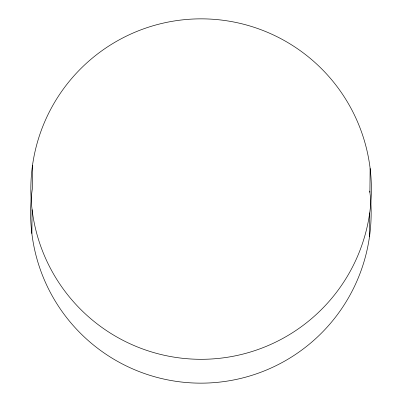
<?xml version="1.0" encoding="UTF-8"?>
<svg xmlns="http://www.w3.org/2000/svg" width="402" height="402" viewBox="0 0 402 402"><rect width="100%" height="100%" fill="white"/><g stroke="black" fill="none" stroke-linecap="round" stroke-linejoin="round"><path stroke-width="0.6" d="M31.864 233.527L32.095 209.678M32.522 165.242L32.291 189.091A170.272 170.227 0.5 0 0 199.874 383.146A170.272 170.227 0.5 0 0 369.75 191.091M369.478 236.758L369.709 212.909A170.272 170.227 0.5 0 0 137.464 31.19A170.272 170.227 0.5 0 0 96.168 323.128A170.272 170.227 0.5 0 0 369.709 212.909M369.905 192.322L370.136 168.473"/></g></svg>
